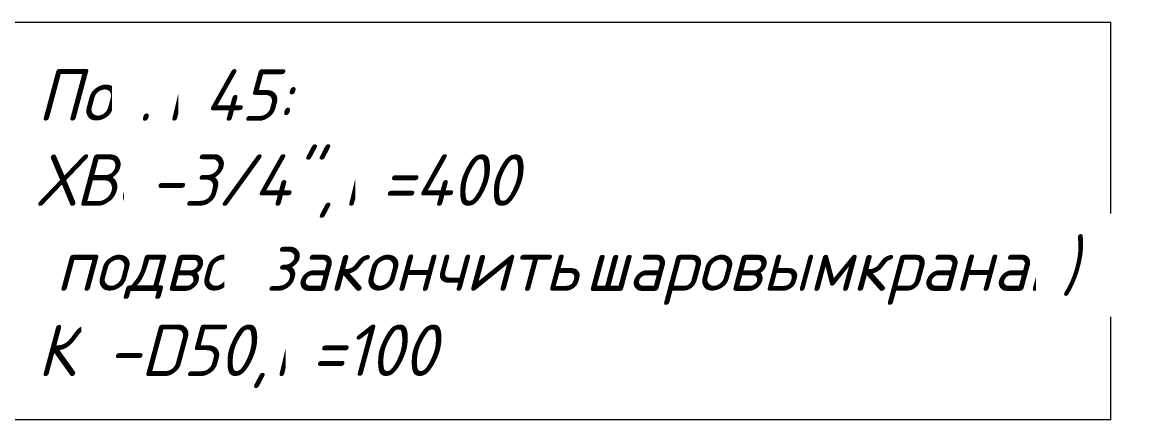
# Model space of a CAD drawing. Header units: millimetres. Extents: x -215207 to 92095, y -30385 to 123050.
# Drawn here: x 63171 to 65111, y 15472 to 16167 of the extents above; entities that cross this region are included whole.
import ezdxf

# ---------------------------------------------------------------- set-up
doc = ezdxf.new("R2010")
doc.units = ezdxf.units.MM
doc.layers.add('Аннотация', color=7, linetype='Continuous', lineweight=20)
doc.styles.add('GOST Common_I_1', font='GOST_Common Italic.ttf', dxfattribs={"height": 50})

msp = doc.modelspace()

# ---------------------------------------------------------------- linework, layer by layer
at = {"layer": 'Аннотация', "color": 5, "lineweight": 9, "true_color": 0x0000ff, "flags": 128}
msp.add_lwpolyline([(63146.9, 16167.1), (65074.4, 16167.1), (65074.4, 15471.6), (63146.9, 15471.6)], close=True, dxfattribs=at)

# ---------------------------------------------------------------- next in the draw order: texts
at = {"layer": 'Аннотация', "color": 5, "lineweight": 9, "true_color": 0x0000ff, "insert": (63196.9, 16084.7), "char_height": 90, "width": 212.848, "attachment_point": 1, "style": 'GOST Common_I_1', "bg_fill": 2}
msp.add_mtext('Поз', dxfattribs=at)

# ---------------------------------------------------------------- next in the draw order: texts
at = {"layer": 'Аннотация', "color": 5, "lineweight": 9, "true_color": 0x0000ff, "insert": (63372.5, 16084.7), "char_height": 90, "width": 61.329, "attachment_point": 1, "style": 'GOST Common_I_1', "bg_fill": 2}
msp.add_mtext('. ', dxfattribs=at)

# ---------------------------------------------------------------- next in the draw order: texts
at = {"layer": 'Аннотация', "color": 5, "lineweight": 9, "true_color": 0x0000ff, "insert": (63423.1, 16084.7), "char_height": 90, "width": 79.367, "attachment_point": 1, "style": 'GOST Common_I_1', "bg_fill": 2}
msp.add_mtext('\\fGOST Common|b0|i1|c204|p34|;\\W.9;П', dxfattribs=at)

# ---------------------------------------------------------------- next in the draw order: texts
at = {"layer": 'Аннотация', "color": 5, "lineweight": 9, "true_color": 0x0000ff, "insert": (63488.6, 16084.7), "char_height": 90, "width": 176.772, "attachment_point": 1, "style": 'GOST Common_I_1', "bg_fill": 2}
msp.add_mtext('45:', dxfattribs=at)

# ---------------------------------------------------------------- next in the draw order: texts
at = {"layer": 'Аннотация', "color": 5, "lineweight": 9, "true_color": 0x0000ff, "insert": (63196.9, 15935.9), "char_height": 90, "width": 238.101, "attachment_point": 1, "style": 'GOST Common_I_1', "bg_fill": 2}
msp.add_mtext('ХВС', dxfattribs=at)

# ---------------------------------------------------------------- next in the draw order: texts
at = {"layer": 'Аннотация', "color": 5, "lineweight": 9, "true_color": 0x0000ff, "char_height": 90, "attachment_point": 1, "style": 'GOST Common_I_1', "bg_fill": 2}
for s, insert, width in [('-3/4", ', (63393.4, 15935.9), 411.266), ('\\fGOST Common|b0|i1|c204|p34|;\\W.9;(', (63196.9, 15787.1), 39.684)]:
    msp.add_mtext(s, dxfattribs=dict(at, insert=insert, width=width))

# ---------------------------------------------------------------- next in the draw order: texts
at = {"layer": 'Аннотация', "color": 5, "lineweight": 9, "true_color": 0x0000ff, "insert": (63732.7, 15935.9), "char_height": 90, "width": 79.367, "attachment_point": 1, "style": 'GOST Common_I_1', "bg_fill": 2}
msp.add_mtext('\\fGOST Common|b0|i1|c204|p34|;\\W.9;Н', dxfattribs=at)

# ---------------------------------------------------------------- next in the draw order: texts
at = {"layer": 'Аннотация', "color": 5, "lineweight": 9, "true_color": 0x0000ff, "char_height": 90, "attachment_point": 1, "style": 'GOST Common_I_1', "bg_fill": 2}
for s, insert, width in [('=400', (63798.2, 15935.9), 285), ('подвод', (63229.7, 15787.1), 411.266)]:
    msp.add_mtext(s, dxfattribs=dict(at, insert=insert, width=width))

# ---------------------------------------------------------------- next in the draw order: texts
for s, insert, width in [('\\fGOST Common|b0|i1|c204|p34|;\\W.9; ', (63569, 15787.1), 32.468), ('КС', (63196.9, 15638.2), 147.911)]:
    msp.add_mtext(s, dxfattribs=dict(at, insert=insert, width=width))

# ---------------------------------------------------------------- next in the draw order: texts
at = {"layer": 'Аннотация', "color": 5, "lineweight": 9, "true_color": 0x0000ff, "insert": (63595.8, 15787.1), "char_height": 90, "width": 645.759, "attachment_point": 1, "style": 'GOST Common_I_1', "bg_fill": 2}
msp.add_mtext('закончить', dxfattribs=at)

# ---------------------------------------------------------------- next in the draw order: texts
at = {"layer": 'Аннотация', "color": 5, "lineweight": 9, "true_color": 0x0000ff, "char_height": 90, "attachment_point": 1, "style": 'GOST Common_I_1', "bg_fill": 2}
for s, insert, width in [('\\fGOST Common|b0|i1|c204|p34|;\\W.9; ', (64128.6, 15787.1), 32.468), ('-D50, ', (63319, 15638.2), 353.544)]:
    msp.add_mtext(s, dxfattribs=dict(at, insert=insert, width=width))

# ---------------------------------------------------------------- next in the draw order: texts
for s, insert, width in [('шаровым', (64155.4, 15787.1), 533.924), ('\\fGOST Common|b0|i1|c204|p34|;\\W.9;Н', (63610.7, 15638.2), 79.367)]:
    msp.add_mtext(s, dxfattribs=dict(at, insert=insert, width=width))

# ---------------------------------------------------------------- next in the draw order: texts
for s, insert, width in [('\\fGOST Common|b0|i1|c204|p34|;\\W.9; ', (64595.9, 15787.1), 32.468), ('=100', (63676.1, 15638.2), 256.139)]:
    msp.add_mtext(s, dxfattribs=dict(at, insert=insert, width=width))

# ---------------------------------------------------------------- next in the draw order: texts
at = {"layer": 'Аннотация', "color": 5, "lineweight": 9, "true_color": 0x0000ff, "insert": (64622.7, 15787.1), "char_height": 90, "width": 443.734, "attachment_point": 1, "style": 'GOST Common_I_1', "bg_fill": 2}
msp.add_mtext('кранам', dxfattribs=at)

# ---------------------------------------------------------------- next in the draw order: texts
at = {"layer": 'Аннотация', "color": 5, "lineweight": 9, "true_color": 0x0000ff, "insert": (64988.8, 15787.1), "char_height": 90, "width": 39.684, "attachment_point": 1, "style": 'GOST Common_I_1', "bg_fill": 2}
msp.add_mtext('\\fGOST Common|b0|i1|c204|p34|;\\W.9;)', dxfattribs=at)

doc.saveas('drawing.dxf')
